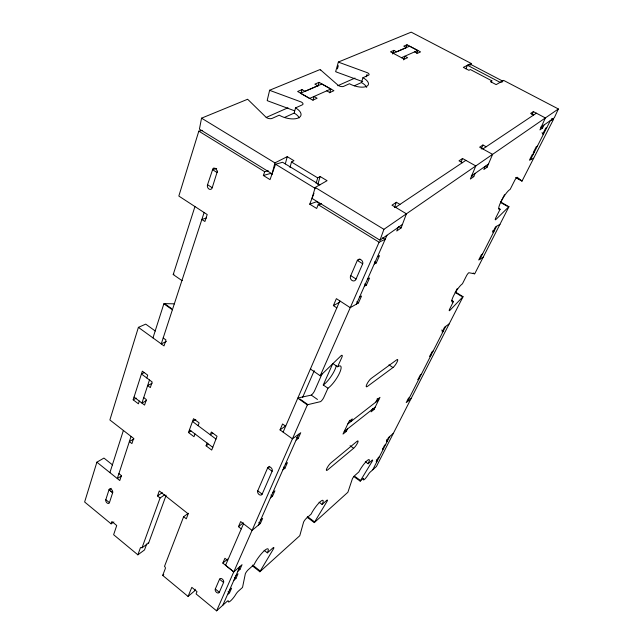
<?xml version="1.0" encoding="UTF-8"?>
<svg xmlns="http://www.w3.org/2000/svg" width="643" height="643" viewBox="0 0 643 643"><rect width="100%" height="100%" fill="white"/><g stroke="black" fill="none" stroke-linecap="round" stroke-linejoin="round"><path stroke-width="0.96" d="M362.7 263.775C363.472 261.476 361.173 259.033 358.85 259.233L357.331 260.399L350.556 276.072A3.295 2.781 62.6 0 0 352.034 280.469A3.295 2.781 62.6 0 0 355.86 279.456L362.7 263.775L357.331 260.399L360.008 259.073M247.491 99.311L201.54 118.167L199.426 129.147L272.11 173.843L274.923 162.896L287.236 156.651L293.964 160.718L291.472 162.012L290.001 167.461M320.753 70.063A3.649 1.575 16.2 0 0 320.013 69.565L269.642 90.229L267.175 100.549A3.874 1.784 15.1 0 0 268.123 101.007L294.494 110.765M284.319 117.556L294.173 113.08L295.539 107.887L302.314 104.857A3.922 1.792 16 0 0 301.471 102.092L270.607 90.687A3.89 1.752 15.1 0 1 269.65 90.221M301.045 93.299L302.017 89.618L305.015 91.33L317.843 85.8L314.877 84.129L319.065 82.336L333.91 90.703L329.779 92.552L326.781 90.864M285.315 163.893L287.236 156.651M313.061 100.179L314.065 96.498L317.103 98.234L312.771 100.171L297.629 91.491L302.017 89.618M318.068 85.953L319.065 82.336M470.563 64.903L471.126 63.424L411.199 32.15L338.371 62.033L335.638 71.646A3.52 1.495 16.8 0 0 336.514 72.056L362.716 81.653M329.706 92.833L330.783 89.047L321.878 84.024L300.49 93.243L309.58 98.451L330.783 89.047M337.43 68.865L338.339 65.666M316.107 183.319L317.714 177.878L320.15 176.52L327.078 180.699L315.207 187.451L311.992 198.374L379.981 240.201L402.422 224.439M317.746 184.645L320.15 176.52M354.325 85.784L361.462 82.545L362.941 77.707L368.56 75.191A3.561 1.495 17.5 0 0 367.539 72.78L339.263 62.443A3.545 1.479 16.8 0 1 338.363 62.033M112.573 464.945L103.941 458.065L96.884 462.188L84.627 501.998L111.126 523.852L113.891 521.987M155.276 331.008L145.728 324.136L138.398 327.359L109.881 419.967L133.623 438.405L131.911 443.598L129.356 441.604L134.033 438.88M202.617 130.384L198.816 131.14L178.826 196.059L207.199 214.537L204.908 221.489L201.854 219.488L206.443 217.993M366.309 76.782L367.04 74.387M109.905 472.621L123.384 430.456M139.298 401.079L138.414 403.804L133.173 399.825L142.336 371.164L147.705 375.15L146.789 377.971M152.97 337.905L163.869 303.793A3.85 1.712 -53.9 0 1 164.528 303.633L174.486 303.834M182.291 280.38A3.93 1.752 -55 0 1 181.921 280.557L173.216 274.561L194.95 206.564M110.845 491.228L112.678 492.707L109.021 489.749A2.54 1.64 59 0 1 111.432 489.427A2.54 1.64 59 0 1 112.678 492.707L109.431 502.649A2.516 1.616 58.7 0 1 107.043 502.947A2.516 1.616 58.7 0 1 105.806 499.691L109.021 489.749L111.247 488.35M392.688 54.036L393.862 50.379L396.602 51.842L406.48 47.574L403.772 46.143L407.011 44.761L420.546 51.906L417.363 53.337L414.631 51.89M131.051 436.412L117.299 478.545L121.495 475.949M149.473 379.973L141.934 403.081L146.218 400.758M204.12 212.536L161.248 343.901L166.457 341.425M406.119 47.461L407.011 44.761M111.126 523.852L111.898 521.537L116.729 525.508L113.618 534.719L137.875 554.829L144.514 549.934L146.692 543.954M403.627 59.895L404.841 56.23L407.606 57.701L404.286 59.188L390.494 51.818L393.862 50.379M416.785 53.248L417.725 50.484L409.599 46.2L393.122 53.305M319.901 184.919L282.607 162.277L275.566 164.222L270.028 179.63L263.357 175.507L264.691 171.729L268.244 170.725M137.875 554.829L140.351 547.957A1.696 1.085 56.5 0 1 142.007 547.828L160.075 497.995L157.487 495.938L159.279 490.955L188.206 513.853L186.285 518.821L183.633 516.715L188.351 513.275M379.981 240.201L383.919 229.334L558.373 108.964L503.614 80.383L496.155 84.619L490.472 81.629L491.895 80.841L470.363 69.548L468.9 70.304L463.33 67.378L471.126 63.424M394.44 207.601L396.377 202.28L399.954 204.402M195.014 433.953L194.001 436.693L188.463 432.522L193.519 418.697L199.121 422.877L198.092 425.666M142.007 547.828L148.654 542.965L166.127 495.271M398.057 227.509L396.747 231.022L401.103 227.944L406.416 213.806L391.989 205.181L396.377 202.28M212.809 433.189L210.293 434.797L211.354 432.016L217.045 436.267L211.708 450.06L206.081 445.816L207.126 443.083M183.633 516.715L164.504 566.37A1.72 1.109 55.3 0 1 165.323 568.557L162.687 575.397L188.069 596.439L194.419 591.062L195.175 589.253M321.5 203.461L318.172 204.675L316.678 208.469L309.733 204.169L313.977 193.27M491.292 82.336L491.895 80.841M461.208 161.803L462.542 158.491L475.796 165.934L470.33 179.059L473.762 176.64L475.121 173.393M188.069 596.439L191.823 587.356L197.015 591.632L196.067 593.915L216.595 610.85L227.083 601.382A3.593 0.756 -52.7 0 1 228.313 601.157A7.113 1.487 -52.9 0 0 230.733 600.739A7.113 1.487 -52.9 0 0 235.804 594.381A3.512 0.731 -53 0 1 238.328 591.222L242.419 587.525A3.496 0.731 -53 0 0 242.628 586.963L245.361 573.669A3.553 0.756 -53.2 0 1 248.359 569.634L254.178 564.49A12.153 2.58 -53.4 0 1 264.434 550.641A12.153 2.58 -53.4 0 1 267.351 552.843L273.146 547.74A3.392 0.707 -53.6 0 1 273.596 548.648L260.238 571.064A3.368 0.691 -53.4 0 0 259.868 571.764L252.313 565.776A3.36 0.715 -53.3 0 1 252.675 565.084M481.261 149.031L482.933 145.005L486.148 146.773M485.192 166.32L483.833 169.527L487.113 167.212L492.586 154.352L479.638 147.183L482.933 145.005M237.878 571.257L239.927 569.473L242.049 564.699L233.771 571.884L222.832 563.115L224.913 558.269L227.646 560.455M241.294 528.892L238.473 526.689L240.675 521.561L252.056 530.403L260.367 523.515L262.641 518.395L260.584 520.091M296.11 440.053L298.167 438.534L300.739 432.739L292.42 438.847L280.035 429.886L282.566 423.978L285.669 426.213M336.811 307.868L333.387 305.626L336.377 298.649L350.242 307.667L358.464 302.957L361.559 295.997L359.533 297.146M215.309 589.004L219.536 579.23A2.701 1.792 53.1 0 1 222.325 579.102A2.701 1.792 53.1 0 1 223.579 582.51L219.319 592.275A2.676 1.768 52.9 0 1 216.554 592.38A2.676 1.768 52.9 0 1 215.309 589.004L219.319 592.275M243.504 523.764L225.556 565.301L233.771 571.884M283.121 432.112L339.834 300.892M302.628 397.342L314.242 370.641M262.151 494.145L272.134 471.271A2.918 2.138 54.2 0 0 270.807 467.509A2.918 2.138 54.2 0 0 267.641 467.919L257.747 490.81L262.151 494.145A2.869 2.066 54.7 0 1 259.081 494.507A2.869 2.066 54.7 0 1 257.755 490.818M216.595 610.85L307.37 404.921A4.107 1.101 -55 0 1 307.917 404.632L320.584 401.626A3.946 1.029 -55.4 0 0 323.63 397.816L327.962 388.243A13.945 3.689 -55.7 0 0 339.608 372.884A13.945 3.689 -55.7 0 0 337.615 366.783L332.825 363.528L323.26 384.988L327.962 388.243M310.722 368.769A4.155 1.198 -55.6 0 1 310.392 369.002L320.222 375.769L379.097 242.21L385.205 239.276L382.657 237.717M322.207 373.551L314.604 390.767A3.93 1.077 -55.3 0 1 311.276 395.115L298.344 397.888A4.091 1.149 -55 0 0 297.789 398.17L307.37 404.921M222.791 605.256L240 566.475M258.309 525.218L298.682 434.25M356.431 304.123L386.982 235.282M532.05 114.631L533.393 111.617L545.36 117.934L539.919 129.918L542.579 128.045L543.93 125.08M227.509 594.63L229.551 592.806L231.593 588.208L229.527 590.041M233.835 580.34L235.909 578.515L237.998 573.813L235.949 575.606M270.462 497.851L272.519 496.195L274.891 490.866L272.833 492.506M282.912 469.784L284.97 468.192L287.445 462.639L285.379 464.222M364.372 286.223L366.397 285.114L369.564 277.993L367.547 279.086M374.242 264L376.259 262.955L379.515 255.633L377.497 256.653M465.91 68.785L467.477 65.264L471.174 64.638L502.713 81.114M337.615 366.783L341.843 357.387A4.051 1.093 -56 0 0 341.288 355.515L320.881 375.239A4.171 1.157 -55.7 0 1 320.222 375.769M558.373 108.964L554.298 117.798L541.269 126.944M349.43 420.305L351.054 421.43L352.26 418.906L349.004 421.438L343.008 434.057L346.28 431.469L347.461 428.969M372.273 409.406L371.099 411.825L374.049 409.495L379.965 397.374L377.023 399.657L375.834 402.108M455.405 292.203L457.197 288.651M500.471 202.738L504.514 194.708M507.214 206.226L500.431 202.36A3.231 0.691 -59 0 1 500.801 202.079L508.943 206.716L474.783 273.685A3.102 0.619 -58 0 1 474.518 273.797L468.835 272.72A3.151 0.651 -57.9 0 0 466.593 275.598L462.438 283.796A10.923 2.242 -57.7 0 0 453.717 295.523A10.923 2.242 -57.7 0 0 453.484 301.503L449.714 308.97A3.07 0.627 -57.4 0 0 449.674 310.593L462.663 297.034A3.022 0.603 -57.6 0 1 463.048 296.704L455.485 292.043A3.006 0.627 -57.6 0 0 455.099 292.372L461.401 296.254M551.71 118.473L553.478 119.405L522.092 180.948A3.344 0.683 -59.3 0 1 521.843 180.98L517.149 177.227A3.4 0.715 -59.3 0 0 514.85 180.136L510.18 189.347A11.759 2.476 -59 0 0 501.13 201.396A11.759 2.476 -59 0 0 500.125 209.24L495.89 217.615A3.303 0.691 -58.8 0 0 495.64 219.745L508.573 207.006A3.239 0.659 -58.8 0 1 508.943 206.716M372.763 469.792L389.69 436.517M407.445 401.61L445.703 326.379M479.839 259.274L496.621 226.28M530.483 159.705L550.4 120.538L553.478 119.405M463.048 296.704L376.468 466.44L370.127 472.171A2.725 0.49 -55.3 0 0 368.278 474.542A5.498 0.989 -55.3 0 1 364.565 479.324A5.498 0.989 -55.3 0 1 363.48 478.89A2.765 0.498 -55.2 0 0 362.925 478.673L360.193 481.141L353.537 476.342M307.547 516.634A3.03 0.611 -54.4 0 0 307.193 517.285L314.274 522.622A3.038 0.587 -54.4 0 1 314.628 521.963L327.142 501.194A3.062 0.603 -54.7 0 0 326.925 500.19L322.087 504.45L319.065 502.207M360.193 481.141A2.773 0.506 -55.2 0 1 360.53 480.53L372.289 461.184A2.797 0.514 -55.4 0 0 372.241 460.123L368.142 463.732L365.304 461.714M259.868 571.764L299.686 535.796A3.143 0.619 -54.1 0 0 299.911 535.249L303.6 522.06A3.183 0.643 -54.3 0 1 306.269 518.435L311.099 514.159A10.931 2.178 -54.5 0 1 320.254 501.701A10.931 2.178 -54.5 0 1 322.087 504.45M314.274 522.622L347.823 492.321A2.861 0.53 -55 0 0 348.048 491.799L352.356 478.85A2.893 0.547 -55.1 0 1 354.759 475.563L358.842 471.954A9.966 1.865 -55.3 0 1 367.105 460.637A9.966 1.865 -55.3 0 1 368.142 463.732M379.45 456.659L378.197 457.776L376.179 461.746L377.425 460.629L376.324 459.849M383.686 448.332L382.432 449.433L384.49 445.398L385.728 444.313M393.363 433.334L388.452 437.594L386.379 441.677L387.616 440.592L386.491 439.812M222.832 563.115L227.63 559.072M353.65 448.251L327.641 469.912A4.951 1.069 -54.9 0 1 326.869 468.393A4.951 1.069 -54.9 0 1 331.024 462.791L357.018 441.347A4.71 0.973 -55.4 0 1 357.556 442.955A4.71 0.973 -55.4 0 1 353.65 448.251L350.081 445.712M411.07 398.604L406.223 402.622L408.409 398.314L409.631 397.31M238.473 526.689L243.295 522.799M419.083 378.727L417.87 379.7L420.128 375.247L421.342 374.282M344.198 431.549L375.223 407.083M162.687 575.397L163.78 574.537M347.791 423.978L378.767 399.817L377.176 398.724M430.898 355.491L429.701 356.415L432.032 351.825L433.229 350.909M269.763 466.328L267.641 467.919L272.134 471.271M392.977 367.539L367.37 386.451A5.216 1.206 -56.1 0 1 366.848 384.233A5.216 1.206 -56.1 0 1 371.18 378.446L396.739 359.823A4.959 1.093 -56.5 0 1 397.044 362.081A4.959 1.093 -56.5 0 1 392.977 367.539L388.943 364.862M449.232 323.799L444.522 327.255L442.111 331.997L443.3 331.113L441.653 330.068M280.035 429.886L285.637 425.931M471.681 175.812L488.471 164.021M160.075 497.995L164.889 494.708M157.487 495.938L162.317 492.667M395.582 207.327L465.845 160.348M482.861 148.967L536.375 113.192M462.542 158.491L458.998 160.838L462.317 162.703M533.393 111.617L530.652 113.425L533.65 115.009M206.081 445.816L208.597 444.176M483.239 257.12L478.689 260.005L481.334 254.805L482.475 254.089M188.463 432.522L191.019 430.939M195.826 419.501L192.522 421.495L215.992 439.065M499.957 224.343L495.496 226.931L492.763 232.308L493.888 231.649L492.546 230.861M333.387 305.626L339.697 302.138M133.173 399.825L136.34 398.146M152.094 383.26L147.641 385.583L150.325 387.584L152.166 381.974L141.436 373.985L144.032 372.675M533.658 158.258L529.406 160.187L532.396 154.312L533.457 153.846M266.21 117.428L287.968 107.783M337.76 85.712L355 78.068M401.401 57.725L417.725 50.484M534.349 152.102L533.28 152.568L536.294 146.636L537.355 146.186M546.759 127.7L545.714 128.102L542.636 134.162L543.689 133.744L541.945 132.812M309.733 204.169L316.452 201.757L320.278 204.112M263.357 175.507L270.454 173.457L272.11 174.478M216.675 168.506L212.423 169.599L217.165 172.581M502.722 81.765L500.125 82.352L467.477 65.264M540.811 127.097L542.579 128.045M516.112 177.613L522.092 180.948M515.774 177.597L521.843 180.98M485.361 166.232L487.113 167.212M471.319 175.25L473.762 176.64M498.735 208.436L500.125 209.24M398.636 226.449L401.103 227.944M291.472 162.012L317.714 177.878M473.224 273.018L474.518 273.797M201.54 118.167L274.923 162.896M315.207 187.451L383.919 229.334M275.566 164.222L315.737 188.72M198.816 131.14L264.691 171.729M318.172 204.675L379.097 242.21M451.547 300.297L453.484 301.503M374.475 261.838L376.259 262.955M364.653 284.005L366.397 285.114M350.748 275.63L356.053 279.006M207.544 184.726L212.222 187.716M356.744 301.84L358.464 302.957M372.498 408.434L374.049 409.495M311.276 395.115L317.473 399.456M344.672 430.336L346.28 431.469M164.528 303.633L171.609 308.616M299.935 399.006L307.917 404.632M163.869 303.793L172.38 309.797A3.866 1.68 -54 0 1 172.549 309.725M163.185 337.969L165.974 339.97L164.021 345.91L138.398 327.359M354.984 476.527L360.53 480.53M296.64 437.433L298.167 438.534M283.491 467.091L284.97 468.192M308.72 517.519L314.628 521.963M189.492 429.789L212.785 447.343M143.719 397.599L146.371 399.6L144.571 405.082L134.049 397.101M270.936 495.006L272.519 496.195M258.824 522.333L260.367 523.515M264.128 550.32L267.351 552.843M253.929 566.081L260.238 571.064M238.577 568.388L239.927 569.473M118.907 473.626L121.398 475.611L119.775 480.53L96.884 462.188M234.414 577.318L235.909 578.515M219.536 579.23L223.579 582.51M228.08 591.616L229.551 592.806M105.806 499.691L109.431 502.649M320.736 70.063L338.548 85.64A3.697 1.607 16.9 0 0 343.515 86.403L349.454 83.743A12.723 5.433 17.3 0 0 366.47 86.419A12.723 5.433 17.3 0 0 362.933 77.707M361.454 82.545A12.675 5.465 17.3 0 1 366.703 87.408M247.507 99.311A4.043 1.889 14.3 0 1 248.286 99.874L266.443 117.629A4.091 1.937 15.1 0 0 272.037 118.416L279.239 115.185A14.025 6.543 15.6 0 0 298.36 117.942A14.025 6.543 15.6 0 0 295.531 107.887M294.181 113.08A13.969 6.591 15.6 0 1 299.228 117.878M336.225 365.851A13.913 3.77 -55.7 0 1 323.26 384.996M148.171 542.676A1.68 1.085 56.4 0 1 148.654 542.965M173.964 274.151A3.914 1.792 -55 0 1 173.216 274.561M217.382 171.255L212.19 187.828A3.143 2.427 72.6 0 1 208.975 189.026A3.143 2.427 72.6 0 1 207.504 184.838L212.994 168.498L213.773 168.056L215.646 168.458L217.382 171.255"/></g></svg>
